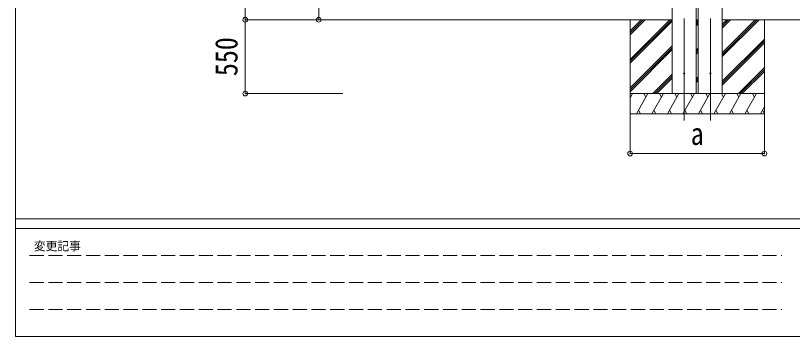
# Model space of a CAD drawing. Units: millimetres at full size; details may follow other scales. Extents: x -9783 to 9892, y -6828 to 6752.
# Drawn here: x -9783 to -3995, y -6828 to -4438 of the extents above; entities that cross this region are included whole.
import ezdxf
from ezdxf.enums import TextEntityAlignment as Align

# ---------------------------------------------------------------- set-up
doc = ezdxf.new("R2010")
doc.units = ezdxf.units.MM
doc.header["$LTSCALE"] = 35
doc.header["$PDMODE"] = 32
doc.header["$PDSIZE"] = 35
doc.linetypes.add('DASHED3', pattern=[4, 3, -1])
for name, color, linetype, lineweight in [('0-0_0', 7, 'Continuous', 9), ('0-1_本体', 4, 'Continuous', 9), ('0-2_部品', 7, 'Continuous', 9), ('0-8_PARTS2', 2, 'Continuous', 9), ('0-A_寸法', 6, 'Continuous', 9), ('F-0_240', 7, 'Continuous', 9)]:
    doc.layers.add(name, color=color, linetype=linetype, lineweight=lineweight)
doc.styles.add('ＭＳ ゴシック', font='')
doc.styles.get('ＭＳ ゴシック').set_extended_font_data('MS Gothic')

msp = doc.modelspace()

# ---------------------------------------------------------------- linework, layer by layer
at = {"layer": '0-0_0'}
for p, q in [((-7707.94, -4469.58), (-4890.2, -4469.58)), ((-5203.97, -4469.58), (-5203.97, -5169.58)), ((-5203.97, -4764.91), (-4908.64, -4469.58)), ((-5203.97, -4779.05), (-4894.5, -4469.58)), ((-5203.97, -4552.77), (-5120.77, -4469.58)), ((-5203.97, -4566.92), (-5106.63, -4469.58)), ((-5203.97, -4581.06), (-5092.49, -4469.58)), ((-5203.97, -4793.19), (-4890.2, -4479.43)), ((-4712.2, -4485.28), (-4696.2, -4469.28)), ((-4712.2, -4469.58), (-4696.2, -4469.58)), ((-4712.2, -4499.42), (-4696.2, -4483.42)), ((-4712.2, -4513.56), (-4696.2, -4497.56)), ((-4518.2, -4469.58), (-1701.27, -4469.58)), ((-4518.2, -4743.82), (-4243.96, -4469.58)), ((-4518.2, -4715.54), (-4272.24, -4469.58)), ((-4518.2, -4729.68), (-4258.1, -4469.58)), ((-4518.2, -4531.69), (-4456.09, -4469.58)), ((-4518.2, -4517.55), (-4470.23, -4469.58)), ((-4518.2, -4503.41), (-4484.37, -4469.58)), ((-4203.97, -4469.58), (-4203.97, -5169.58)), ((-4518.2, -4927.67), (-4203.97, -4613.44)), ((-4518.2, -4941.81), (-4203.97, -4627.58)), ((-5203.97, -4977.04), (-4890.2, -4663.27)), ((-5203.97, -4991.18), (-4890.2, -4677.42)), ((-4712.2, -4697.41), (-4696.2, -4681.41)), ((-4518.2, -4955.96), (-4203.97, -4641.72)), ((-5203.97, -5005.32), (-4890.2, -4691.56)), ((-4712.2, -4711.55), (-4696.2, -4695.55)), ((-4712.2, -4725.69), (-4696.2, -4709.69)), ((-4397.98, -5019.58), (-4203.97, -4825.57)), ((-4383.84, -5019.58), (-4203.97, -4839.71)), ((-4369.69, -5019.58), (-4203.97, -4853.86)), ((-5034.38, -5019.58), (-4890.2, -4875.41)), ((-5020.24, -5019.58), (-4890.2, -4889.55)), ((-5006.09, -5019.58), (-4890.2, -4903.69)), ((-4712.2, -4909.54), (-4696.2, -4893.54)), ((-4712.2, -4923.68), (-4696.2, -4907.68)), ((-4712.2, -4937.82), (-4696.2, -4921.82)), ((-4203.97, -5019.58), (-5203.97, -5019.58)), ((-5203.97, -5049.82), (-5186.51, -5019.58)), ((-5157.64, -5169.58), (-5071.04, -5019.58)), ((-5086.04, -5045.56), (-5101.04, -5019.58)), ((-5042.17, -5169.58), (-4955.57, -5019.58)), ((-4970.57, -5045.56), (-4985.57, -5019.58)), ((-4926.7, -5169.58), (-4840.1, -5019.58)), ((-4855.1, -5045.56), (-4870.1, -5019.58)), ((-4811.23, -5169.58), (-4724.63, -5019.58)), ((-4739.63, -5045.56), (-4754.63, -5019.58)), ((-4695.76, -5169.58), (-4609.16, -5019.58)), ((-4624.16, -5045.56), (-4639.16, -5019.58)), ((-4580.29, -5169.58), (-4493.69, -5019.58)), ((-4508.69, -5045.56), (-4523.69, -5019.58)), ((-4464.82, -5169.58), (-4378.22, -5019.58)), ((-4408.22, -5019.58), (-4393.22, -5045.56)), ((-4349.35, -5169.58), (-4262.75, -5019.58)), ((-4277.75, -5045.56), (-4292.75, -5019.58)), ((-5201.51, -5045.56), (-5203.97, -5041.3)), ((-5142.64, -5143.6), (-5127.65, -5169.58)), ((-5027.18, -5143.6), (-5012.18, -5169.58)), ((-4911.7, -5143.6), (-4896.71, -5169.58)), ((-4796.23, -5143.6), (-4781.23, -5169.58)), ((-4680.76, -5143.6), (-4665.76, -5169.58)), ((-4565.29, -5143.6), (-4550.3, -5169.58)), ((-4449.82, -5143.6), (-4434.83, -5169.58)), ((-4334.35, -5143.6), (-4319.35, -5169.58)), ((-4233.88, -5169.58), (-4203.97, -5117.77)), ((-4218.88, -5143.6), (-4203.97, -5169.58)), ((-5203.97, -5169.58), (-4203.97, -5169.58))]:
    msp.add_line(p, q, dxfattribs=at)
at = {"layer": '0-1_本体'}
for p, q in [((-4890.2, -1539.59), (-4890.2, -5019.59)), ((-4890.2, -1539.59), (-4890.2, -5019.59)), ((-4518.2, -1539.59), (-4518.2, -5019.59)), ((-4518.2, -1539.59), (-4518.2, -5019.59)), ((-4712.2, -5019.59), (-4712.2, -1718.15)), ((-4712.2, -5019.59), (-4712.2, -1718.15)), ((-4696.2, -5019.59), (-4696.2, -1718.15)), ((-4696.2, -5019.59), (-4696.2, -1718.15))]:
    msp.add_line(p, q, dxfattribs=at)
at = {"layer": '0-2_部品', "color": 4}
for centre in [(-4801.96, -4869.59), (-4606.45, -4869.59)]:
    msp.add_circle(centre, 4.5, dxfattribs=at)
at = {"layer": '0-8_PARTS2'}
for p, q in [((-4801.96, -4460.37), (-4801.96, -5219.58)), ((-4606.45, -4460.37), (-4606.45, -5219.58))]:
    msp.add_line(p, q, dxfattribs=at)
at = {"layer": '0-A_寸法'}
for p, q in [((-8072.18, -4469.58), (-8072.18, -1566.58)), ((-7524.21, -4469.58), (-7524.21, -1669.58)), ((-8072.18, -4469.58), (-7344.07, -4469.58)), ((-8072.18, -5019.58), (-8072.18, -4469.58)), ((-8072.18, -5019.58), (-7344.07, -5019.58)), ((-5203.97, -5465.97), (-5203.97, -5169.58)), ((-5203.97, -5225.99), (-5203.97, -5169.58)), ((-4203.97, -5465.97), (-4203.97, -5169.58)), ((-5203.97, -5465.97), (-4203.97, -5465.97))]:
    msp.add_line(p, q, dxfattribs=at)
for p in [(-8072.18, -4469.58), (-7524.21, -4469.58), (-8072.18, -5019.58), (-5203.97, -5465.97), (-4203.97, -5465.97)]:
    msp.add_point(p, dxfattribs=at)
at = {"layer": 'F-0_240', "color": 5}
for p, q in [((-9783.03, 6751.9), (-9783.03, -6828.1)), ((-9783.03, -5953.1), (9396.97, -5953.1)), ((-9783.03, -6023.1), (6285.75, -6023.1)), ((-9783.03, -6828.1), (9396.97, -6828.1))]:
    msp.add_line(p, q, dxfattribs=at)
at = {"layer": 'F-0_240', "color": 4, "linetype": 'DASHED3'}
for p, q in [((-9678.03, -6224.35), (-4074.25, -6224.35)), ((-9678.03, -6425.6), (-4074.25, -6425.6)), ((-9678.03, -6626.85), (-4074.25, -6626.85))]:
    msp.add_line(p, q, dxfattribs=at)

# ---------------------------------------------------------------- texts
at = {"layer": '0-A_寸法', "color": 7, "style": 'ＭＳ ゴシック', "width": 0.85}
msp.add_text('550', height=166.8, rotation=90, dxfattribs=at).set_placement((-8079.18, -4888.95), align=Align.BOTTOM_LEFT)
msp.add_text('a', height=166.8, dxfattribs=at).set_placement((-4752.73, -5451.59), align=Align.BOTTOM_LEFT)
at = {"layer": 'F-0_240', "style": 'ＭＳ ゴシック'}
msp.add_text('変更記事', height=64.15, dxfattribs=at).set_placement((-9646.27, -6206.85), align=Align.BOTTOM_LEFT)

doc.saveas('drawing.dxf')
